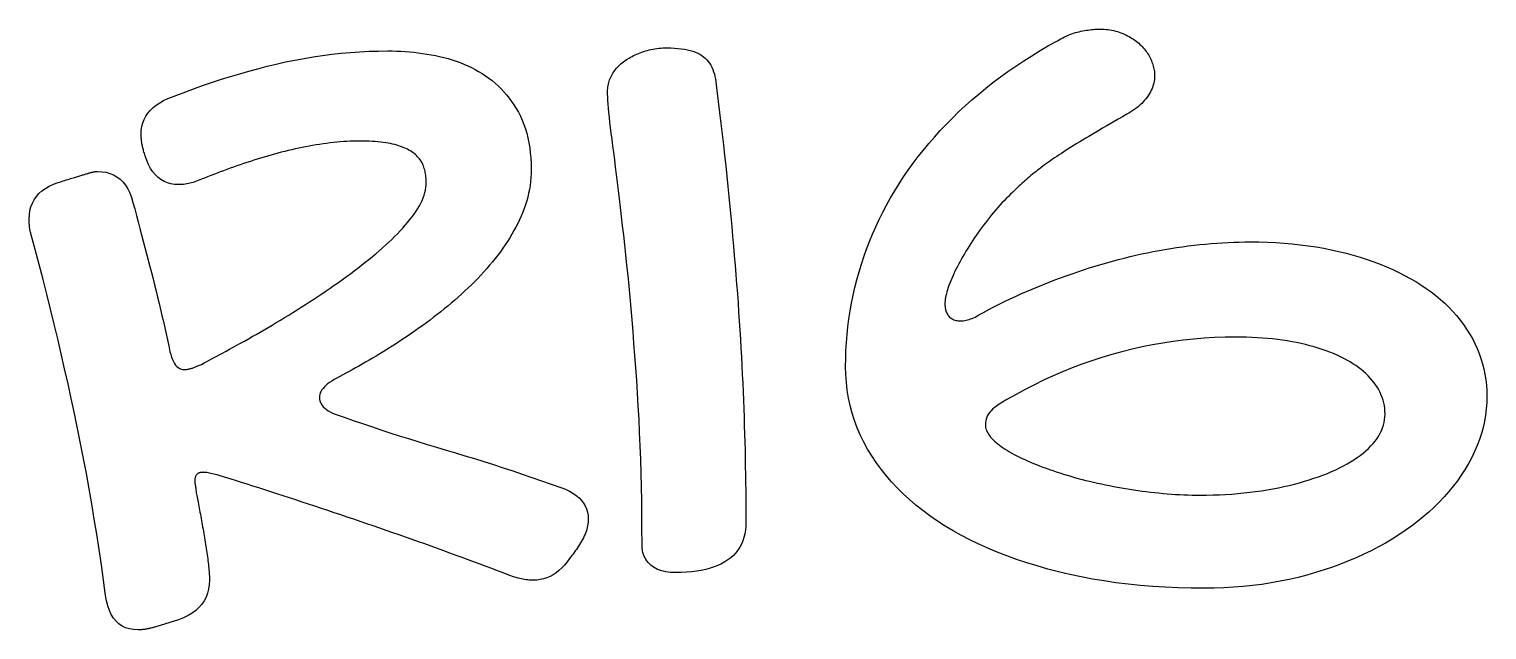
# Model space of a CAD drawing. Header units: millimetres. Extents: x 0 to 54.3, y 0.2 to 27.6.
# Drawn here: x 9.39 to 14.51, y 11.55 to 13.66 of the extents above; entities that cross this region are included whole.
import ezdxf

# ---------------------------------------------------------------- set-up
doc = ezdxf.new("R2010")
doc.units = ezdxf.units.MM

msp = doc.modelspace()

# ---------------------------------------------------------------- linework, layer by layer
for points in [[(13.0011, 13.6159), (13.0073, 13.6196), (13.0136, 13.6232), (13.0199, 13.6266), (13.0262, 13.6297), (13.0325, 13.6327), (13.0389, 13.6355), (13.0453, 13.638), (13.0517, 13.6404), (13.0582, 13.6426), (13.0646, 13.6446), (13.0711, 13.6463), (13.0776, 13.6479), (13.0841, 13.6493), (13.0905, 13.6506), (13.0969, 13.6518), (13.1032, 13.6529), (13.1094, 13.6538), (13.1155, 13.6546), (13.1215, 13.6553), (13.1275, 13.6558), (13.1334, 13.6563), (13.1392, 13.6566), (13.145, 13.6568), (13.1506, 13.6568), (13.158, 13.6567), (13.1652, 13.6564), (13.1723, 13.6559), (13.1793, 13.6551), (13.1862, 13.6542), (13.1929, 13.653), (13.1995, 13.6517), (13.206, 13.6501), (13.2124, 13.6483), (13.2186, 13.6463), (13.2248, 13.6441), (13.2308, 13.6417), (13.2366, 13.6391), (13.2423, 13.6364), (13.2479, 13.6336), (13.2533, 13.6307), (13.2586, 13.6277), (13.2637, 13.6245), (13.2687, 13.6213), (13.2735, 13.6179), (13.2782, 13.6145), (13.2827, 13.6109), (13.2871, 13.6072), (13.2913, 13.6034), (13.2954, 13.5995), (13.2993, 13.5955), (13.303, 13.5914), (13.3066, 13.5873), (13.3101, 13.583), (13.3133, 13.5787), (13.3164, 13.5743), (13.3194, 13.5698), (13.3222, 13.5652), (13.3248, 13.5605), (13.3273, 13.5557), (13.3296, 13.5509), (13.3317, 13.546), (13.3337, 13.5411), (13.3354, 13.5362), (13.337, 13.5314), (13.3384, 13.5266), (13.3396, 13.5217), (13.3406, 13.5169), (13.3415, 13.5121), (13.3421, 13.5073), (13.3426, 13.5025), (13.3428, 13.4978), (13.3429, 13.493), (13.3428, 13.4865), (13.3422, 13.4801), (13.3413, 13.4736), (13.3401, 13.4673), (13.3385, 13.461), (13.3365, 13.4547), (13.3341, 13.4485), (13.3315, 13.4424), (13.3284, 13.4363), (13.325, 13.4302), (13.3212, 13.4242), (13.3171, 13.4182), (13.3127, 13.4124), (13.3079, 13.4067), (13.3029, 13.4011), (13.2976, 13.3957), (13.292, 13.3904), (13.2862, 13.3853), (13.28, 13.3803), (13.2736, 13.3755), (13.2669, 13.3708), (13.2599, 13.3663), (13.2526, 13.3619), (13.245, 13.3577), (13.2298, 13.3489), (13.215, 13.3403), (13.2006, 13.332), (13.1866, 13.3239), (13.1731, 13.316), (13.16, 13.3083), (13.1473, 13.3008), (13.135, 13.2936), (13.1232, 13.2866), (13.1117, 13.2798), (13.1007, 13.2732), (13.0901, 13.2669), (13.0798, 13.2607), (13.0698, 13.2546), (13.0601, 13.2486), (13.0506, 13.2428), (13.0414, 13.237), (13.0325, 13.2313), (13.0238, 13.2257), (13.0153, 13.2202), (13.0071, 13.2148), (12.9992, 13.2095), (12.9916, 13.2043), (12.9842, 13.1992), (12.977, 13.1942), (12.9699, 13.1892), (12.9631, 13.1843), (12.9564, 13.1794), (12.9498, 13.1746), (12.9434, 13.1698), (12.9372, 13.1651), (12.9311, 13.1605), (12.9252, 13.1558), (12.9195, 13.1513), (12.9139, 13.1467), (12.9085, 13.1423), (12.9031, 13.1378), (12.8978, 13.1332), (12.8925, 13.1286), (12.8871, 13.1239), (12.8818, 13.1191), (12.8764, 13.1142), (12.8711, 13.1093), (12.8658, 13.1043), (12.8604, 13.0992), (12.8551, 13.094), (12.8497, 13.0888), (12.8444, 13.0835), (12.8367, 13.0763), (12.8291, 13.0689), (12.8215, 13.0613), (12.8139, 13.0536), (12.8064, 13.0457), (12.799, 13.0376), (12.7916, 13.0294), (12.7842, 13.021), (12.777, 13.0124), (12.7697, 13.0036), (12.7625, 12.9947), (12.7554, 12.9856), (12.7483, 12.9764), (12.7414, 12.9672), (12.7346, 12.958), (12.728, 12.9489), (12.7215, 12.9397), (12.7151, 12.9306), (12.7088, 12.9215), (12.7027, 12.9124), (12.6968, 12.9033), (12.6909, 12.8942), (12.6853, 12.8851), (12.6797, 12.8761), (12.6743, 12.867), (12.6691, 12.8581), (12.664, 12.8492), (12.6591, 12.8404), (12.6544, 12.8316), (12.6499, 12.8229), (12.6455, 12.8142), (12.6413, 12.8056), (12.6373, 12.7971), (12.6334, 12.7886), (12.6298, 12.7802), (12.6263, 12.7719), (12.623, 12.7637), (12.62, 12.7558), (12.6173, 12.7481), (12.6149, 12.7406), (12.6128, 12.7335), (12.6109, 12.7265), (12.6094, 12.7198), (12.6081, 12.7133), (12.6071, 12.7071), (12.6064, 12.7012), (12.6059, 12.6955), (12.6058, 12.69), (12.6059, 12.6856), (12.6062, 12.6814), (12.6067, 12.6773), (12.6074, 12.6734), (12.6083, 12.6696), (12.6094, 12.666), (12.6106, 12.6625), (12.6121, 12.6591), (12.6138, 12.6559), (12.6157, 12.6529), (12.6178, 12.65), (12.62, 12.6473), (12.6225, 12.6447), (12.6251, 12.6424), (12.6279, 12.6403), (12.6309, 12.6384), (12.6341, 12.6367), (12.6374, 12.6353), (12.6409, 12.634), (12.6446, 12.633), (12.6484, 12.6322), (12.6524, 12.6317), (12.6566, 12.6314), (12.661, 12.6312), (12.6658, 12.6314), (12.6706, 12.6318), (12.6756, 12.6325), (12.6806, 12.6334), (12.6857, 12.6346), (12.6908, 12.6361), (12.6961, 12.6379), (12.7014, 12.6399), (12.7067, 12.6423), (12.7122, 12.6448), (12.7177, 12.6477), (12.7233, 12.6508), (12.7415, 12.6608), (12.7598, 12.6707), (12.7783, 12.6803), (12.797, 12.6898), (12.8158, 12.6991), (12.8348, 12.7083), (12.854, 12.7172), (12.8733, 12.726), (12.8927, 12.7346), (12.9124, 12.7431), (12.9322, 12.7513), (12.9521, 12.7594), (12.9722, 12.7674), (12.9922, 12.7751), (13.0124, 12.7826), (13.0325, 12.7899), (13.0527, 12.797), (13.073, 12.804), (13.0932, 12.8107), (13.1135, 12.8172), (13.1339, 12.8235), (13.1543, 12.8297), (13.1747, 12.8356), (13.1952, 12.8413), (13.2156, 12.8469), (13.2361, 12.8522), (13.2566, 12.8572), (13.2771, 12.862), (13.2975, 12.8666), (13.318, 12.8709), (13.3385, 12.8751), (13.359, 12.8789), (13.3794, 12.8826), (13.3999, 12.886), (13.4204, 12.8892), (13.4409, 12.8921), (13.4613, 12.8948), (13.4816, 12.8973), (13.5018, 12.8995), (13.522, 12.9015), (13.542, 12.9032), (13.5619, 12.9048), (13.5818, 12.9061), (13.6015, 12.9071), (13.6211, 12.9079), (13.6407, 12.9085), (13.6601, 12.9089), (13.6795, 12.909), (13.7098, 12.9087), (13.7397, 12.9079), (13.7693, 12.9065), (13.7983, 12.9046), (13.827, 12.902), (13.8553, 12.899), (13.8831, 12.8954), (13.9105, 12.8912), (13.9375, 12.8865), (13.9641, 12.8812), (13.9902, 12.8753), (14.016, 12.8689), (14.0412, 12.862), (14.0658, 12.8547), (14.0899, 12.847), (14.1133, 12.8388), (14.1362, 12.8301), (14.1584, 12.8211), (14.1801, 12.8116), (14.2011, 12.8017), (14.2216, 12.7913), (14.2415, 12.7805), (14.2608, 12.7693), (14.2795, 12.7577), (14.2975, 12.7456), (14.3149, 12.7331), (14.3316, 12.7202), (14.3475, 12.7069), (14.3628, 12.6932), (14.3774, 12.6791), (14.3913, 12.6646), (14.4045, 12.6496), (14.417, 12.6343), (14.4288, 12.6186), (14.44, 12.6024), (14.4504, 12.5858), (14.4601, 12.5689), (14.4689, 12.5518), (14.4769, 12.5344), (14.484, 12.5167), (14.4904, 12.4988), (14.4958, 12.4806), (14.5004, 12.4621), (14.5042, 12.4434), (14.5072, 12.4244), (14.5093, 12.4052), (14.5105, 12.3857), (14.511, 12.3659), (14.5104, 12.3438), (14.5088, 12.3217), (14.5062, 12.2998), (14.5024, 12.2781), (14.4977, 12.2565), (14.4918, 12.2351), (14.4849, 12.2138), (14.4769, 12.1926), (14.4679, 12.1716), (14.4578, 12.1508), (14.4466, 12.1301), (14.4344, 12.1096), (14.4212, 12.0893), (14.4073, 12.0694), (14.3925, 12.05), (14.377, 12.031), (14.3607, 12.0124), (14.3436, 11.9943), (14.3257, 11.9765), (14.307, 11.9592), (14.2875, 11.9423), (14.2672, 11.9258), (14.2461, 11.9098), (14.2243, 11.8941), (14.2017, 11.8789), (14.1784, 11.8643), (14.1545, 11.8502), (14.1299, 11.8365), (14.1047, 11.8234), (14.0787, 11.8109), (14.0521, 11.7988), (14.0249, 11.7873), (13.9969, 11.7763), (13.9683, 11.7658), (13.9391, 11.7558), (13.9091, 11.7463), (13.8787, 11.7375), (13.8478, 11.7295), (13.8166, 11.7222), (13.7849, 11.7157), (13.7528, 11.7099), (13.7204, 11.7049), (13.6876, 11.7007), (13.6543, 11.6973), (13.6207, 11.6946), (13.5867, 11.6927), (13.5522, 11.6915), (13.5174, 11.6911), (13.4712, 11.6915), (13.4256, 11.6927), (13.3806, 11.6948), (13.3363, 11.6976), (13.2927, 11.7012), (13.2497, 11.7056), (13.2073, 11.7108), (13.1657, 11.7169), (13.1247, 11.7237), (13.0843, 11.7313), (13.0446, 11.7398), (13.0055, 11.749), (12.9673, 11.759), (12.9299, 11.7696), (12.8935, 11.7808), (12.8579, 11.7926), (12.8233, 11.8051), (12.7896, 11.8182), (12.7569, 11.832), (12.725, 11.8463), (12.694, 11.8613), (12.664, 11.877), (12.6349, 11.8932), (12.6067, 11.9101), (12.5795, 11.9276), (12.5533, 11.9457), (12.5281, 11.9643), (12.504, 11.9834), (12.4809, 12.0031), (12.4589, 12.0234), (12.4379, 12.0442), (12.418, 12.0656), (12.399, 12.0876), (12.3812, 12.1101), (12.3643, 12.1331), (12.3485, 12.1567), (12.3339, 12.1808), (12.3205, 12.2053), (12.3084, 12.2301), (12.2976, 12.2554), (12.288, 12.281), (12.2797, 12.307), (12.2727, 12.3333), (12.267, 12.3601), (12.2626, 12.3873), (12.2594, 12.4148), (12.2575, 12.4427), (12.2568, 12.471), (12.2571, 12.4991), (12.2581, 12.5272), (12.2598, 12.5552), (12.2621, 12.5831), (12.265, 12.6109), (12.2686, 12.6386), (12.2729, 12.6662), (12.2778, 12.6938), (12.2834, 12.7212), (12.2896, 12.7486), (12.2965, 12.7759), (12.304, 12.8031), (12.3122, 12.8301), (12.321, 12.8569), (12.3305, 12.8835), (12.3406, 12.9099), (12.3514, 12.936), (12.3628, 12.962), (12.3748, 12.9877), (12.3875, 13.0132), (12.4008, 13.0384), (12.4148, 13.0635), (12.4294, 13.0883), (12.4447, 13.1129), (12.4606, 13.1372), (12.4771, 13.1613), (12.4942, 13.1851), (12.512, 13.2086), (12.5304, 13.2319), (12.5495, 13.2549), (12.5692, 13.2776), (12.5895, 13.3), (12.6104, 13.3222), (12.632, 13.3441), (12.6542, 13.3657), (12.677, 13.3871), (12.7005, 13.4081), (12.7246, 13.4288), (12.7494, 13.4491), (12.7748, 13.4691), (12.8008, 13.4887), (12.8275, 13.5079), (12.8548, 13.5268), (12.8828, 13.5453), (12.9114, 13.5635), (12.9406, 13.5813), (12.9705, 13.5988), (13.0011, 13.6159)], [(9.9813, 13.1244), (9.9754, 13.1222), (9.9695, 13.1201), (9.9636, 13.1182), (9.9578, 13.1165), (9.952, 13.115), (9.9462, 13.1138), (9.9404, 13.1127), (9.9346, 13.1118), (9.9289, 13.1111), (9.9232, 13.1106), (9.9175, 13.1103), (9.9119, 13.1102), (9.898, 13.1109), (9.8849, 13.113), (9.8725, 13.1165), (9.8608, 13.1215), (9.8499, 13.1278), (9.8398, 13.1356), (9.8304, 13.1447), (9.8217, 13.1553), (9.8137, 13.1673), (9.8065, 13.1807), (9.8001, 13.1955), (9.7944, 13.2117), (9.7929, 13.2161), (9.7916, 13.2203), (9.7903, 13.2245), (9.7891, 13.2285), (9.788, 13.2324), (9.787, 13.2362), (9.7861, 13.2398), (9.7853, 13.2433), (9.7845, 13.2467), (9.7839, 13.25), (9.7833, 13.2532), (9.7828, 13.2562), (9.7824, 13.2591), (9.782, 13.262), (9.7816, 13.2649), (9.7813, 13.2677), (9.781, 13.2704), (9.7808, 13.2731), (9.7806, 13.2758), (9.7804, 13.2784), (9.7803, 13.2809), (9.7802, 13.2834), (9.7801, 13.2859), (9.7801, 13.2883), (9.7808, 13.3019), (9.7827, 13.315), (9.786, 13.3274), (9.7906, 13.3393), (9.7965, 13.3506), (9.8037, 13.3613), (9.8122, 13.3713), (9.8221, 13.3808), (9.8332, 13.3897), (9.8457, 13.3981), (9.8594, 13.4058), (9.8745, 13.4129), (9.9057, 13.4252), (9.937, 13.437), (9.9684, 13.4485), (9.9999, 13.4596), (10.0315, 13.4703), (10.0632, 13.4805), (10.095, 13.4904), (10.1269, 13.4999), (10.1589, 13.509), (10.191, 13.5177), (10.2232, 13.5261), (10.2555, 13.534), (10.2879, 13.5414), (10.3203, 13.5481), (10.3528, 13.5542), (10.3853, 13.5597), (10.4179, 13.5645), (10.4505, 13.5687), (10.4832, 13.5722), (10.5159, 13.5751), (10.5486, 13.5774), (10.5815, 13.579), (10.6143, 13.5799), (10.6472, 13.5803), (10.6627, 13.5801), (10.678, 13.5797), (10.6934, 13.579), (10.7087, 13.5781), (10.7239, 13.5769), (10.7392, 13.5754), (10.7543, 13.5736), (10.7695, 13.5716), (10.7846, 13.5692), (10.7997, 13.5667), (10.8147, 13.5638), (10.8297, 13.5607), (10.8446, 13.5572), (10.8592, 13.5534), (10.8735, 13.5491), (10.8876, 13.5444), (10.9014, 13.5394), (10.915, 13.534), (10.9283, 13.5281), (10.9413, 13.5219), (10.9541, 13.5153), (10.9666, 13.5082), (10.9789, 13.5008), (10.9909, 13.493), (11.0026, 13.4848), (11.0139, 13.4761), (11.0248, 13.467), (11.0354, 13.4574), (11.0456, 13.4474), (11.0554, 13.4369), (11.0649, 13.426), (11.074, 13.4147), (11.0827, 13.4029), (11.091, 13.3906), (11.099, 13.3779), (11.1066, 13.3648), (11.1137, 13.3512), (11.1202, 13.337), (11.1261, 13.3222), (11.1313, 13.3068), (11.136, 13.2909), (11.14, 13.2745), (11.1434, 13.2574), (11.1462, 13.2398), (11.1483, 13.2216), (11.1499, 13.2028), (11.1508, 13.1835), (11.1511, 13.1636), (11.1509, 13.1494), (11.1502, 13.1353), (11.149, 13.1213), (11.1473, 13.1074), (11.1451, 13.0936), (11.1424, 13.0799), (11.1393, 13.0663), (11.1357, 13.0528), (11.1316, 13.0394), (11.127, 13.0261), (11.1219, 13.0129), (11.1164, 12.9998), (11.1105, 12.9868), (11.1042, 12.9739), (11.0977, 12.9611), (11.0908, 12.9484), (11.0836, 12.9358), (11.0761, 12.9232), (11.0683, 12.9108), (11.0602, 12.8985), (11.0518, 12.8863), (11.0431, 12.8742), (11.034, 12.8622), (11.0247, 12.8502), (11.0151, 12.8384), (11.0053, 12.8267), (10.9952, 12.8151), (10.9849, 12.8036), (10.9744, 12.7921), (10.9637, 12.7808), (10.9528, 12.7696), (10.9416, 12.7585), (10.9302, 12.7474), (10.9186, 12.7365), (10.9068, 12.7257), (10.8947, 12.7149), (10.8825, 12.7043), (10.8703, 12.6939), (10.858, 12.6835), (10.8457, 12.6734), (10.8333, 12.6634), (10.8208, 12.6535), (10.8083, 12.6438), (10.7958, 12.6342), (10.7832, 12.6248), (10.7706, 12.6155), (10.7579, 12.6064), (10.7452, 12.5974), (10.7324, 12.5886), (10.7197, 12.5799), (10.707, 12.5713), (10.6943, 12.5629), (10.6817, 12.5546), (10.669, 12.5464), (10.6564, 12.5384), (10.6439, 12.5305), (10.6313, 12.5228), (10.6188, 12.5152), (10.6063, 12.5077), (10.5938, 12.5004), (10.5815, 12.4932), (10.5693, 12.4862), (10.5573, 12.4793), (10.5456, 12.4726), (10.534, 12.466), (10.5226, 12.4596), (10.5114, 12.4534), (10.5004, 12.4474), (10.4897, 12.4415), (10.4791, 12.4357), (10.4687, 12.4301), (10.4585, 12.4247), (10.4503, 12.4196), (10.4427, 12.4146), (10.4359, 12.4095), (10.4298, 12.4043), (10.4244, 12.3992), (10.4198, 12.394), (10.4158, 12.3888), (10.4126, 12.3836), (10.4101, 12.3783), (10.4083, 12.373), (10.4072, 12.3677), (10.4069, 12.3624), (10.4073, 12.3563), (10.4084, 12.3504), (10.4103, 12.3447), (10.413, 12.3392), (10.4165, 12.334), (10.4207, 12.329), (10.4257, 12.3242), (10.4314, 12.3197), (10.4379, 12.3153), (10.4452, 12.3112), (10.4532, 12.3073), (10.4621, 12.3036), (10.4939, 12.2924), (10.5258, 12.2813), (10.5579, 12.2704), (10.5901, 12.2595), (10.6224, 12.2488), (10.6548, 12.2382), (10.6874, 12.2277), (10.72, 12.2174), (10.7528, 12.2071), (10.7858, 12.197), (10.8188, 12.1871), (10.852, 12.1772), (10.8853, 12.1673), (10.9186, 12.1572), (10.952, 12.1469), (10.9855, 12.1365), (11.0191, 12.1258), (11.0527, 12.1149), (11.0865, 12.1038), (11.1203, 12.0925), (11.1541, 12.0811), (11.1881, 12.0694), (11.2221, 12.0575), (11.2562, 12.0455), (11.2715, 12.0392), (11.2856, 12.0325), (11.2982, 12.0252), (11.3096, 12.0174), (11.3196, 12.009), (11.3283, 12.0001), (11.3356, 11.9906), (11.3416, 11.9806), (11.3463, 11.97), (11.3497, 11.9589), (11.3517, 11.9473), (11.3523, 11.9351), (11.3522, 11.9291), (11.3518, 11.9232), (11.351, 11.9172), (11.35, 11.9112), (11.3488, 11.9052), (11.3472, 11.8992), (11.3454, 11.8932), (11.3432, 11.8872), (11.3408, 11.8811), (11.3381, 11.8751), (11.3351, 11.869), (11.3318, 11.863), (11.3284, 11.8569), (11.3249, 11.851), (11.3213, 11.8451), (11.3177, 11.8393), (11.314, 11.8336), (11.3103, 11.828), (11.3064, 11.8225), (11.3026, 11.8171), (11.2986, 11.8117), (11.2946, 11.8064), (11.2906, 11.8013), (11.2864, 11.7962), (11.2777, 11.784), (11.2685, 11.7728), (11.2591, 11.7627), (11.2492, 11.7536), (11.2391, 11.7457), (11.2286, 11.7388), (11.2177, 11.7329), (11.2065, 11.7281), (11.195, 11.7244), (11.1831, 11.7217), (11.1708, 11.7202), (11.1582, 11.7196), (11.1537, 11.7197), (11.149, 11.7199), (11.1441, 11.7203), (11.1391, 11.7208), (11.1338, 11.7215), (11.1284, 11.7223), (11.1228, 11.7233), (11.1171, 11.7244), (11.1112, 11.7256), (11.1051, 11.727), (11.0988, 11.7286), (11.0924, 11.7303), (11.073, 11.7377), (11.0533, 11.7452), (11.0334, 11.7528), (11.0133, 11.7604), (10.993, 11.768), (10.9724, 11.7757), (10.9516, 11.7834), (10.9305, 11.7912), (10.9093, 11.7991), (10.8877, 11.807), (10.866, 11.8149), (10.844, 11.8229), (10.8218, 11.8309), (10.7996, 11.8389), (10.7773, 11.8469), (10.755, 11.8548), (10.7325, 11.8628), (10.71, 11.8707), (10.6874, 11.8787), (10.6647, 11.8866), (10.642, 11.8945), (10.6192, 11.9024), (10.5963, 11.9103), (10.5733, 11.9181), (10.5504, 11.926), (10.5275, 11.9338), (10.5046, 11.9415), (10.4818, 11.9492), (10.4591, 11.9569), (10.4365, 11.9644), (10.4139, 11.972), (10.3913, 11.9795), (10.3689, 11.9869), (10.3465, 11.9943), (10.3241, 12.0017), (10.3018, 12.009), (10.2797, 12.0162), (10.2578, 12.0233), (10.2363, 12.0303), (10.215, 12.0371), (10.1939, 12.0439), (10.1732, 12.0506), (10.1527, 12.0571), (10.1325, 12.0636), (10.1125, 12.0699), (10.0929, 12.0761), (10.0735, 12.0822), (10.0543, 12.0882), (10.0477, 12.0899), (10.0414, 12.0915), (10.0355, 12.0929), (10.03, 12.0941), (10.0248, 12.0952), (10.0201, 12.0962), (10.0156, 12.097), (10.0116, 12.0977), (10.0079, 12.0982), (10.0046, 12.0986), (10.0017, 12.0988), (9.9991, 12.0989), (9.9968, 12.0988), (9.9946, 12.0987), (9.9924, 12.0985), (9.9903, 12.0982), (9.9883, 12.0978), (9.9864, 12.0973), (9.9846, 12.0968), (9.9829, 12.0961), (9.9813, 12.0954), (9.9797, 12.0945), (9.9783, 12.0936), (9.9769, 12.0926), (9.9756, 12.0915), (9.9744, 12.0902), (9.9734, 12.0887), (9.9724, 12.087), (9.9716, 12.0851), (9.9709, 12.0831), (9.9703, 12.0808), (9.9698, 12.0784), (9.9694, 12.0758), (9.9691, 12.073), (9.9689, 12.07), (9.9689, 12.0668), (9.9689, 12.0659), (9.9689, 12.065), (9.969, 12.064), (9.9691, 12.063), (9.9692, 12.0619), (9.9693, 12.0608), (9.9695, 12.0597), (9.9697, 12.0585), (9.9699, 12.0573), (9.9701, 12.0561), (9.9704, 12.0548), (9.9706, 12.0535), (9.9709, 12.0521), (9.9712, 12.0508), (9.9714, 12.0494), (9.9716, 12.048), (9.9718, 12.0466), (9.972, 12.0452), (9.9721, 12.0438), (9.9722, 12.0424), (9.9723, 12.0409), (9.9724, 12.0395), (9.9724, 12.038), (9.9724, 12.0366), (9.9733, 12.032), (9.9743, 12.0272), (9.9753, 12.0221), (9.9763, 12.0169), (9.9773, 12.0114), (9.9784, 12.0056), (9.9796, 11.9996), (9.9807, 11.9934), (9.9819, 11.987), (9.9832, 11.9803), (9.9845, 11.9734), (9.9858, 11.9662), (9.9871, 11.9589), (9.9884, 11.9516), (9.9898, 11.9442), (9.9911, 11.9368), (9.9925, 11.9294), (9.9938, 11.9219), (9.9951, 11.9144), (9.9965, 11.9069), (9.9978, 11.8993), (9.9991, 11.8917), (10.0005, 11.884), (10.0018, 11.8763), (10.0031, 11.8686), (10.0044, 11.861), (10.0056, 11.8534), (10.0068, 11.8459), (10.008, 11.8385), (10.0091, 11.8311), (10.0102, 11.8238), (10.0113, 11.8166), (10.0123, 11.8094), (10.0133, 11.8022), (10.0142, 11.7952), (10.0152, 11.7882), (10.016, 11.7813), (10.0168, 11.7746), (10.0175, 11.7682), (10.0181, 11.762), (10.0187, 11.7559), (10.0192, 11.7501), (10.0196, 11.7445), (10.0199, 11.7391), (10.0202, 11.7339), (10.0203, 11.7289), (10.0205, 11.7242), (10.0205, 11.7196), (10.0197, 11.7034), (10.0175, 11.6881), (10.0137, 11.6736), (10.0084, 11.6599), (10.0016, 11.647), (9.9933, 11.635), (9.9835, 11.6239), (9.9722, 11.6136), (9.9594, 11.6041), (9.9451, 11.5955), (9.9292, 11.5877), (9.9119, 11.5807), (9.8318, 11.5558), (9.8288, 11.5549), (9.8259, 11.5541), (9.8231, 11.5533), (9.8203, 11.5526), (9.8175, 11.5518), (9.8148, 11.5511), (9.8122, 11.5505), (9.8096, 11.5499), (9.8071, 11.5493), (9.8046, 11.5488), (9.8021, 11.5483), (9.7997, 11.5478), (9.7973, 11.5474), (9.7949, 11.547), (9.7925, 11.5466), (9.79, 11.5463), (9.7875, 11.546), (9.785, 11.5458), (9.7825, 11.5456), (9.7799, 11.5454), (9.7773, 11.5453), (9.7747, 11.5452), (9.7721, 11.5451), (9.7694, 11.5451), (9.7537, 11.546), (9.7391, 11.5485), (9.7256, 11.5527), (9.7133, 11.5586), (9.7021, 11.5662), (9.692, 11.5754), (9.6831, 11.5863), (9.6753, 11.5989), (9.6686, 11.6132), (9.6631, 11.6292), (9.6587, 11.6469), (9.6555, 11.6662), (9.6482, 11.7202), (9.6406, 11.774), (9.6326, 11.8277), (9.6243, 11.8813), (9.6157, 11.9347), (9.6068, 11.988), (9.5975, 12.0412), (9.5878, 12.0943), (9.5779, 12.1473), (9.5676, 12.2001), (9.557, 12.2528), (9.546, 12.3054), (9.5347, 12.3579), (9.5232, 12.4104), (9.5114, 12.4629), (9.4994, 12.5153), (9.4871, 12.5677), (9.4745, 12.6201), (9.4617, 12.6725), (9.4487, 12.7248), (9.4353, 12.7771), (9.4217, 12.8294), (9.4079, 12.8817), (9.3938, 12.9339), (9.3929, 12.9369), (9.3921, 12.9397), (9.3914, 12.9426), (9.3907, 12.9453), (9.3901, 12.948), (9.3895, 12.9506), (9.389, 12.9532), (9.3886, 12.9557), (9.3882, 12.9581), (9.3879, 12.9605), (9.3877, 12.9628), (9.3875, 12.9651), (9.3874, 12.9673), (9.3873, 12.9695), (9.3871, 12.9716), (9.387, 12.9737), (9.3869, 12.9758), (9.3869, 12.9778), (9.3868, 12.9798), (9.3867, 12.9817), (9.3867, 12.9836), (9.3867, 12.9855), (9.3866, 12.9873), (9.3866, 12.9891), (9.3873, 13.0044), (9.3895, 13.0189), (9.393, 13.0325), (9.3979, 13.0453), (9.4043, 13.0573), (9.412, 13.0684), (9.4212, 13.0786), (9.4317, 13.088), (9.4437, 13.0966), (9.4571, 13.1044), (9.4719, 13.1113), (9.4881, 13.1173), (9.4943, 13.1194), (9.5002, 13.1213), (9.506, 13.1232), (9.5116, 13.125), (9.517, 13.1268), (9.5222, 13.1285), (9.5272, 13.13), (9.532, 13.1316), (9.5367, 13.133), (9.5412, 13.1344), (9.5455, 13.1357), (9.5496, 13.1369), (9.5535, 13.1381), (9.5573, 13.1392), (9.561, 13.1403), (9.5646, 13.1414), (9.568, 13.1424), (9.5714, 13.1434), (9.5746, 13.1443), (9.5776, 13.1452), (9.5806, 13.1461), (9.5834, 13.1469), (9.5861, 13.1477), (9.5887, 13.1485), (9.5912, 13.1492), (9.5936, 13.1499), (9.5958, 13.1505), (9.598, 13.1512), (9.6001, 13.1517), (9.6021, 13.1523), (9.604, 13.1528), (9.6057, 13.1532), (9.6074, 13.1537), (9.609, 13.154), (9.6105, 13.1544), (9.6119, 13.1547), (9.6132, 13.155), (9.6145, 13.1553), (9.6158, 13.1555), (9.6171, 13.1557), (9.6184, 13.1559), (9.6197, 13.1561), (9.6209, 13.1562), (9.6222, 13.1563), (9.6234, 13.1564), (9.6246, 13.1564), (9.6258, 13.1565), (9.627, 13.1565), (9.6426, 13.1557), (9.6572, 13.1535), (9.6708, 13.1497), (9.6836, 13.1444), (9.6954, 13.1376), (9.7062, 13.1293), (9.7162, 13.1195), (9.7251, 13.1082), (9.7332, 13.0954), (9.7403, 13.0811), (9.7464, 13.0652), (9.7516, 13.0479), (9.7578, 13.0248), (9.764, 13.0018), (9.7701, 12.979), (9.7761, 12.9563), (9.782, 12.9337), (9.7879, 12.9112), (9.7937, 12.8889), (9.7995, 12.8667), (9.8052, 12.8446), (9.8109, 12.8226), (9.8164, 12.8008), (9.822, 12.779), (9.8274, 12.7574), (9.8328, 12.7358), (9.8381, 12.7143), (9.8432, 12.6928), (9.8483, 12.6713), (9.8534, 12.6499), (9.8583, 12.6286), (9.8631, 12.6073), (9.8679, 12.5861), (9.8725, 12.5649), (9.8771, 12.5437), (9.8816, 12.5226), (9.8842, 12.5127), (9.887, 12.5036), (9.8902, 12.4954), (9.8937, 12.488), (9.8975, 12.4815), (9.9016, 12.4759), (9.9061, 12.4711), (9.9109, 12.4672), (9.916, 12.4642), (9.9214, 12.462), (9.9272, 12.4607), (9.9333, 12.4603), (9.9351, 12.4603), (9.9369, 12.4604), (9.9388, 12.4606), (9.9408, 12.4608), (9.9428, 12.4611), (9.9448, 12.4614), (9.9469, 12.4618), (9.9491, 12.4623), (9.9513, 12.4628), (9.9535, 12.4634), (9.9558, 12.4641), (9.9582, 12.4648), (9.9606, 12.4655), (9.9631, 12.4664), (9.9656, 12.4673), (9.9683, 12.4682), (9.971, 12.4692), (9.9738, 12.4703), (9.9766, 12.4715), (9.9795, 12.4727), (9.9826, 12.4739), (9.9856, 12.4753), (9.9888, 12.4767), (9.992, 12.4781), (10.0017, 12.4833), (10.0117, 12.4886), (10.022, 12.4941), (10.0327, 12.4999), (10.0437, 12.5058), (10.055, 12.5119), (10.0667, 12.5183), (10.0787, 12.5248), (10.091, 12.5315), (10.1037, 12.5385), (10.1167, 12.5456), (10.13, 12.5529), (10.1436, 12.5604), (10.1572, 12.568), (10.171, 12.5758), (10.1848, 12.5837), (10.1987, 12.5917), (10.2128, 12.5999), (10.2269, 12.6082), (10.2412, 12.6166), (10.2555, 12.6252), (10.27, 12.6339), (10.2845, 12.6427), (10.2991, 12.6517), (10.3138, 12.6608), (10.3285, 12.67), (10.3431, 12.6793), (10.3577, 12.6886), (10.3723, 12.6981), (10.3868, 12.7076), (10.4014, 12.7172), (10.4159, 12.7269), (10.4303, 12.7367), (10.4448, 12.7466), (10.4592, 12.7565), (10.4736, 12.7666), (10.4879, 12.7767), (10.5019, 12.7867), (10.5157, 12.7968), (10.5292, 12.8069), (10.5425, 12.817), (10.5555, 12.8271), (10.5683, 12.8372), (10.5809, 12.8473), (10.5932, 12.8574), (10.6052, 12.8675), (10.617, 12.8775), (10.6285, 12.8876), (10.6398, 12.8977), (10.6507, 12.9078), (10.6612, 12.9178), (10.6714, 12.9278), (10.6812, 12.9378), (10.6906, 12.9477), (10.6997, 12.9577), (10.7085, 12.9676), (10.7168, 12.9774), (10.7249, 12.9873), (10.7325, 12.9971), (10.7398, 13.0069), (10.7466, 13.0167), (10.7529, 13.0263), (10.7585, 13.0359), (10.7636, 13.0453), (10.768, 13.0547), (10.7719, 13.0639), (10.7751, 13.0731), (10.7778, 13.0821), (10.7799, 13.0911), (10.7814, 13.0999), (10.7823, 13.1087), (10.7826, 13.1173), (10.7825, 13.1226), (10.7823, 13.1279), (10.7819, 13.133), (10.7815, 13.1381), (10.7809, 13.1431), (10.7801, 13.148), (10.7792, 13.1529), (10.7782, 13.1577), (10.777, 13.1624), (10.7758, 13.167), (10.7743, 13.1716), (10.7728, 13.1761), (10.771, 13.1805), (10.769, 13.1848), (10.7668, 13.189), (10.7644, 13.1931), (10.7617, 13.1971), (10.7587, 13.201), (10.7556, 13.2048), (10.7522, 13.2085), (10.7486, 13.2121), (10.7447, 13.2156), (10.7406, 13.2191), (10.7363, 13.2224), (10.7317, 13.2256), (10.7268, 13.2287), (10.7217, 13.2316), (10.7164, 13.2344), (10.7108, 13.2372), (10.7049, 13.2397), (10.6987, 13.2422), (10.6923, 13.2445), (10.6857, 13.2467), (10.6788, 13.2488), (10.6716, 13.2508), (10.6642, 13.2526), (10.6564, 13.2543), (10.6484, 13.2559), (10.6399, 13.2573), (10.6312, 13.2586), (10.6221, 13.2597), (10.6127, 13.2607), (10.603, 13.2615), (10.5929, 13.2621), (10.5825, 13.2627), (10.5718, 13.263), (10.5607, 13.2633), (10.5493, 13.2633), (10.538, 13.2632), (10.5266, 13.263), (10.5151, 13.2626), (10.5035, 13.262), (10.4918, 13.2613), (10.4801, 13.2604), (10.4683, 13.2594), (10.4563, 13.2582), (10.4443, 13.2568), (10.4322, 13.2553), (10.42, 13.2536), (10.4078, 13.2518), (10.3954, 13.2498), (10.3832, 13.2477), (10.3709, 13.2455), (10.3586, 13.2431), (10.3463, 13.2407), (10.3341, 13.2382), (10.3219, 13.2355), (10.3096, 13.2328), (10.2974, 13.2299), (10.2852, 13.2269), (10.273, 13.2238), (10.2609, 13.2206), (10.2487, 13.2173), (10.2366, 13.2139), (10.2245, 13.2105), (10.2124, 13.2069), (10.2003, 13.2033), (10.1883, 13.1997), (10.1763, 13.1959), (10.1643, 13.1921), (10.1524, 13.1882), (10.1404, 13.1842), (10.1285, 13.1802), (10.1166, 13.1761), (10.1048, 13.1719), (10.0931, 13.1677), (10.0815, 13.1635), (10.07, 13.1593), (10.0585, 13.155), (10.0472, 13.1507), (10.036, 13.1464), (10.0248, 13.1421), (10.0138, 13.1377), (10.0029, 13.1333), (9.9921, 13.1289), (9.9813, 13.1244)], [(11.42, 13.4378), (11.4201, 13.4431), (11.4204, 13.4484), (11.421, 13.4536), (11.4218, 13.4587), (11.4228, 13.4638), (11.424, 13.4688), (11.4254, 13.4737), (11.4271, 13.4786), (11.429, 13.4834), (11.4311, 13.4881), (11.4334, 13.4928), (11.436, 13.4975), (11.4388, 13.502), (11.4417, 13.5065), (11.4448, 13.5108), (11.4481, 13.5151), (11.4515, 13.5192), (11.4551, 13.5233), (11.4589, 13.5272), (11.4629, 13.5311), (11.4671, 13.5349), (11.4714, 13.5385), (11.4759, 13.5421), (11.4805, 13.5455), (11.4853, 13.5489), (11.4903, 13.5521), (11.4954, 13.5553), (11.5006, 13.5583), (11.506, 13.5612), (11.5115, 13.564), (11.5171, 13.5667), (11.5229, 13.5693), (11.5288, 13.5717), (11.5348, 13.5741), (11.541, 13.5763), (11.5473, 13.5785), (11.5537, 13.5805), (11.5602, 13.5823), (11.5667, 13.5839), (11.5733, 13.5854), (11.58, 13.5867), (11.5867, 13.5878), (11.5935, 13.5888), (11.6003, 13.5896), (11.6072, 13.5902), (11.6142, 13.5906), (11.6212, 13.5909), (11.6283, 13.5909), (11.6419, 13.5908), (11.655, 13.5902), (11.6674, 13.5893), (11.6791, 13.588), (11.6903, 13.5863), (11.7009, 13.5843), (11.7108, 13.5819), (11.7201, 13.5791), (11.7288, 13.5759), (11.7369, 13.5724), (11.7443, 13.5685), (11.7512, 13.5642), (11.7575, 13.5596), (11.7634, 13.5545), (11.7688, 13.549), (11.7739, 13.5431), (11.7785, 13.5367), (11.7828, 13.53), (11.7866, 13.5228), (11.7899, 13.5152), (11.7929, 13.5071), (11.7954, 13.4987), (11.7975, 13.4898), (11.7992, 13.4805), (11.8042, 13.4413), (11.809, 13.4023), (11.8138, 13.3638), (11.8183, 13.3255), (11.8228, 13.2877), (11.8271, 13.2502), (11.8312, 13.2131), (11.8352, 13.1763), (11.8391, 13.1399), (11.8429, 13.1038), (11.8465, 13.0681), (11.85, 13.0327), (11.8533, 12.9977), (11.8566, 12.963), (11.8597, 12.9285), (11.8627, 12.8943), (11.8656, 12.8603), (11.8684, 12.8267), (11.8711, 12.7933), (11.8737, 12.7601), (11.8762, 12.7273), (11.8785, 12.6947), (11.8808, 12.6624), (11.8829, 12.6304), (11.8849, 12.5986), (11.8869, 12.567), (11.8887, 12.5357), (11.8904, 12.5045), (11.8921, 12.4736), (11.8936, 12.443), (11.895, 12.4125), (11.8964, 12.3823), (11.8976, 12.3523), (11.8987, 12.3225), (11.8998, 12.2929), (11.9007, 12.2636), (11.9016, 12.2344), (11.9024, 12.2054), (11.9031, 12.1766), (11.9037, 12.1479), (11.9042, 12.1194), (11.9047, 12.0911), (11.9051, 12.0629), (11.9055, 12.0349), (11.9057, 12.007), (11.9059, 11.9793), (11.906, 11.9518), (11.9061, 11.9244), (11.9056, 11.9099), (11.9043, 11.8959), (11.9021, 11.8826), (11.899, 11.87), (11.8951, 11.8579), (11.8903, 11.8465), (11.8846, 11.8357), (11.878, 11.8255), (11.8705, 11.8159), (11.8622, 11.8069), (11.8529, 11.7986), (11.8429, 11.7908), (11.8319, 11.7837), (11.8202, 11.7772), (11.8076, 11.7714), (11.7943, 11.7661), (11.7801, 11.7615), (11.7652, 11.7575), (11.7494, 11.7541), (11.7329, 11.7513), (11.7155, 11.7491), (11.6973, 11.7476), (11.6783, 11.7466), (11.6586, 11.7463), (11.6495, 11.7465), (11.6408, 11.747), (11.6325, 11.7479), (11.6244, 11.7492), (11.6167, 11.7508), (11.6094, 11.7528), (11.6024, 11.7551), (11.5957, 11.7578), (11.5893, 11.7609), (11.5833, 11.7643), (11.5776, 11.768), (11.5722, 11.7721), (11.5672, 11.7766), (11.5627, 11.7814), (11.5586, 11.7866), (11.5549, 11.792), (11.5517, 11.7978), (11.5488, 11.804), (11.5465, 11.8104), (11.5445, 11.8173), (11.543, 11.8244), (11.5419, 11.8319), (11.5413, 11.8397), (11.5411, 11.8478), (11.5409, 11.8986), (11.5405, 11.9488), (11.5399, 11.9986), (11.539, 12.0477), (11.5378, 12.0964), (11.5364, 12.1445), (11.5347, 12.1921), (11.5327, 12.2391), (11.5305, 12.2857), (11.5281, 12.3316), (11.5253, 12.3771), (11.5224, 12.422), (11.5192, 12.4663), (11.516, 12.5097), (11.5127, 12.5523), (11.5094, 12.5941), (11.506, 12.635), (11.5026, 12.6751), (11.499, 12.7144), (11.4955, 12.7528), (11.4918, 12.7904), (11.4881, 12.8272), (11.4843, 12.8632), (11.4805, 12.8983), (11.4767, 12.9326), (11.4729, 12.9659), (11.4692, 12.9982), (11.4656, 13.0296), (11.462, 13.06), (11.4585, 13.0895), (11.455, 13.118), (11.4516, 13.1456), (11.4483, 13.1722), (11.445, 13.1979), (11.4418, 13.2226), (11.4387, 13.2464), (11.4357, 13.2691), (11.433, 13.2906), (11.4305, 13.3108), (11.4283, 13.3298), (11.4263, 13.3476), (11.4247, 13.3641), (11.4232, 13.3795), (11.4221, 13.3936), (11.4211, 13.4065), (11.4205, 13.4182), (11.4201, 13.4286), (11.42, 13.4378)], [(14.1531, 12.3036), (14.1528, 12.3136), (14.152, 12.3235), (14.1507, 12.3332), (14.1488, 12.3428), (14.1464, 12.3522), (14.1435, 12.3615), (14.14, 12.3706), (14.1361, 12.3796), (14.1315, 12.3884), (14.1265, 12.3971), (14.1209, 12.4056), (14.1148, 12.414), (14.1082, 12.4222), (14.1012, 12.4302), (14.0938, 12.4381), (14.0859, 12.4457), (14.0776, 12.4531), (14.0689, 12.4603), (14.0598, 12.4673), (14.0503, 12.4742), (14.0403, 12.4808), (14.03, 12.4872), (14.0192, 12.4935), (14.008, 12.4995), (13.9963, 12.5053), (13.9843, 12.5109), (13.9719, 12.5163), (13.9591, 12.5214), (13.9459, 12.5264), (13.9323, 12.5311), (13.9183, 12.5356), (13.9039, 12.5398), (13.8891, 12.5439), (13.8739, 12.5477), (13.8583, 12.5513), (13.8424, 12.5547), (13.8261, 12.5578), (13.8095, 12.5607), (13.7926, 12.5633), (13.7754, 12.5656), (13.7579, 12.5676), (13.7402, 12.5694), (13.7222, 12.5709), (13.7039, 12.5721), (13.6853, 12.573), (13.6664, 12.5737), (13.6473, 12.5741), (13.6278, 12.5743), (13.5908, 12.5738), (13.5539, 12.5726), (13.5171, 12.5704), (13.4805, 12.5674), (13.444, 12.5636), (13.4077, 12.5589), (13.3715, 12.5534), (13.3354, 12.547), (13.2995, 12.5397), (13.2637, 12.5316), (13.228, 12.5227), (13.1925, 12.5128), (13.1572, 12.5022), (13.1223, 12.4909), (13.0877, 12.4787), (13.0535, 12.4659), (13.0197, 12.4522), (12.9862, 12.4378), (12.953, 12.4227), (12.9203, 12.4068), (12.8878, 12.3902), (12.8558, 12.3727), (12.8241, 12.3546), (12.7928, 12.3357), (12.7856, 12.3308), (12.7792, 12.3258), (12.7733, 12.3207), (12.768, 12.3153), (12.7634, 12.3098), (12.7594, 12.3041), (12.756, 12.2982), (12.7532, 12.2922), (12.751, 12.2859), (12.7495, 12.2795), (12.7486, 12.273), (12.7482, 12.2662), (12.7485, 12.2615), (12.7491, 12.2567), (12.7502, 12.2519), (12.7518, 12.2471), (12.7538, 12.2423), (12.7563, 12.2375), (12.7591, 12.2327), (12.7625, 12.2279), (12.7663, 12.223), (12.7705, 12.2181), (12.7752, 12.2133), (12.7803, 12.2084), (12.7858, 12.2035), (12.7916, 12.1987), (12.7978, 12.1939), (12.8042, 12.1891), (12.811, 12.1844), (12.8181, 12.1797), (12.8256, 12.175), (12.8333, 12.1704), (12.8414, 12.1658), (12.8498, 12.1613), (12.8585, 12.1568), (12.8675, 12.1523), (12.8769, 12.1478), (12.8865, 12.1434), (12.8964, 12.139), (12.9065, 12.1347), (12.9169, 12.1303), (12.9276, 12.126), (12.9386, 12.1217), (12.9498, 12.1175), (12.9613, 12.1132), (12.9731, 12.109), (12.9852, 12.1048), (12.9975, 12.1007), (13.01, 12.0965), (13.0227, 12.0925), (13.0355, 12.0886), (13.0484, 12.0848), (13.0614, 12.0811), (13.0745, 12.0775), (13.0878, 12.074), (13.1012, 12.0706), (13.1147, 12.0673), (13.1283, 12.0641), (13.1421, 12.0609), (13.156, 12.0579), (13.17, 12.055), (13.184, 12.0522), (13.1982, 12.0495), (13.2124, 12.0468), (13.2266, 12.0443), (13.241, 12.0419), (13.2554, 12.0396), (13.2699, 12.0373), (13.2845, 12.0352), (13.2992, 12.0332), (13.3139, 12.0313), (13.3287, 12.0294), (13.3435, 12.0277), (13.3583, 12.0262), (13.373, 12.0248), (13.3876, 12.0235), (13.4023, 12.0224), (13.4168, 12.0214), (13.4313, 12.0206), (13.4458, 12.0199), (13.4602, 12.0194), (13.4746, 12.019), (13.4889, 12.0188), (13.5032, 12.0187), (13.5259, 12.0189), (13.5484, 12.0194), (13.5706, 12.0201), (13.5925, 12.0212), (13.6142, 12.0226), (13.6356, 12.0243), (13.6568, 12.0263), (13.6777, 12.0286), (13.6983, 12.0313), (13.7187, 12.0342), (13.7388, 12.0374), (13.7587, 12.041), (13.7782, 12.0448), (13.7973, 12.0489), (13.816, 12.0531), (13.8343, 12.0576), (13.8521, 12.0623), (13.8695, 12.0673), (13.8865, 12.0724), (13.9031, 12.0778), (13.9193, 12.0834), (13.935, 12.0892), (13.9503, 12.0953), (13.9652, 12.1015), (13.9796, 12.108), (13.9935, 12.1147), (14.0069, 12.1215), (14.0197, 12.1285), (14.032, 12.1358), (14.0438, 12.1432), (14.055, 12.1507), (14.0657, 12.1585), (14.0759, 12.1665), (14.0855, 12.1746), (14.0946, 12.1829), (14.1032, 12.1915), (14.1112, 12.2001), (14.1184, 12.2089), (14.125, 12.2178), (14.1309, 12.2269), (14.1361, 12.236), (14.1406, 12.2453), (14.1444, 12.2547), (14.1475, 12.2643), (14.15, 12.2739), (14.1517, 12.2837), (14.1527, 12.2936), (14.1531, 12.3036)]]:
    msp.add_lwpolyline(points, close=True)

doc.saveas('drawing.dxf')
